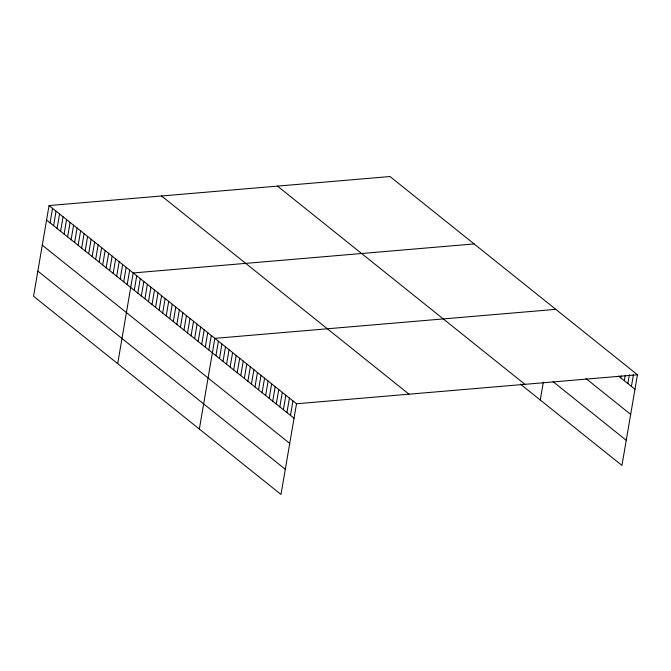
<?xml version="1.0" encoding="UTF-8"?>
<svg xmlns="http://www.w3.org/2000/svg" width="671" height="671" viewBox="0 0 671 671"><rect width="100%" height="100%" fill="white"/><g stroke="black" fill="none" stroke-linecap="round" stroke-linejoin="round"><path stroke-width="1.01" d="M49.05 205.561L33.55 296.246L281.006 494.46L296.507 403.766L49.05 205.561L389.994 176.54L637.45 374.754L621.95 465.439L520.402 384.106M50.082 222.847L52.556 208.371M53.588 225.649L56.062 211.172M57.094 228.459L59.568 213.982M60.6 231.269L63.074 216.792M64.106 234.078L66.58 219.602M67.612 236.888L70.086 222.403M71.118 239.69L73.592 225.213M74.624 242.499L77.098 228.023M78.13 245.309L80.604 230.832M81.636 248.119L84.11 233.642M85.142 250.92L87.616 236.444M88.647 253.73L91.122 239.253M92.153 256.54L94.628 242.063M95.659 259.35L98.134 244.873M99.165 262.16L101.64 247.683M102.663 264.961L105.146 250.484M106.169 267.771L108.643 253.294M109.675 270.581L112.149 256.104M113.181 273.391L115.655 258.914M116.687 276.192L119.161 261.715M120.193 279.002L122.667 264.525M123.699 281.812L126.173 267.335M127.205 284.621L129.679 270.145M117.685 363.64L133.185 272.954L474.129 243.934M134.259 290.275L136.741 275.798M137.815 293.118L140.289 278.641M141.363 295.961L143.837 281.485M144.911 298.805L147.385 284.328M148.467 301.648L150.941 287.171M152.015 304.491L154.489 290.015M155.563 307.335L158.037 292.858M159.119 310.178L161.594 295.701M162.667 313.022L165.141 298.545M166.215 315.865L168.689 301.388M169.771 318.708L172.246 304.231M173.319 321.552L175.794 307.075M176.867 324.395L179.342 309.918M180.415 327.238L182.889 312.761M183.971 330.09L186.446 315.613M187.519 332.933L189.994 318.457M191.067 335.777L193.542 321.3M194.624 338.62L197.098 324.143M198.171 341.464L200.646 326.987M201.719 344.307L204.194 329.83M205.276 347.15L207.75 332.673M208.824 349.994L211.298 335.517M199.346 429.046L214.846 338.36L555.789 309.348M215.928 355.68L218.402 341.204M219.476 358.524L221.95 344.047M223.024 361.367L225.498 346.89M226.572 364.21L229.046 349.734M230.128 367.054L232.602 352.577M233.676 369.897L236.15 355.42M237.224 372.749L239.698 358.264M240.78 375.592L243.254 361.115M244.328 378.436L246.802 363.959M247.876 381.279L250.35 366.802M251.432 384.122L253.906 369.646M254.98 386.966L257.454 372.489M258.528 389.809L261.002 375.332M262.076 392.652L264.559 378.176M265.632 395.496L268.106 381.019M269.18 398.339L271.654 383.862M272.728 401.183L275.202 386.706M276.284 404.026L278.759 389.549M279.832 406.869L282.306 392.392M283.38 409.713L285.854 395.236M286.936 412.556L289.411 398.079M290.484 415.399L292.959 400.923M540.289 400.033L543.359 382.067M620.776 377.857L621.103 375.928M624.324 380.7L625.146 375.877M627.871 383.544L629.356 374.854M631.428 386.387L633.407 374.804M296.507 403.766L637.45 374.754M618.645 376.146L634.976 389.23M585.942 378.545L630.673 414.384M553.105 381.707L626.244 440.293M277.484 186.119L524.94 384.332M161.56 195.982L409.016 394.196M46.576 220.038L294.032 418.251M42.281 245.183L289.738 443.397M37.853 271.101L285.309 469.306"/></g></svg>
